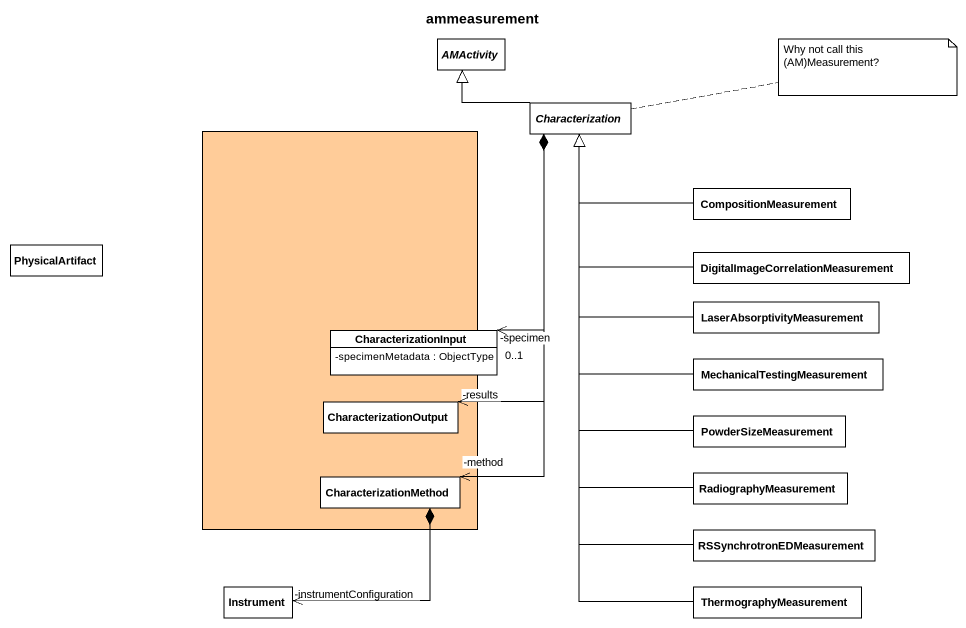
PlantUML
@startuml
title ammeasurement
hide circle
hide empty members
skinparam classAttributeIconSize 0
abstract class AMActivity
rectangle " " as rectangle1 #FFCC99 {
  class CharacterizationOutput
  class CharacterizationMethod
}
abstract class Characterization
class CompositionMeasurement
class PhysicalArtifact
class "DigitalImageCorrelationMeasurement" as DigitalImageCorrelationMeasu
class LaserAbsorptivityMeasurement
class CharacterizationInput {
  -specimenMetadata : ObjectType
}
class MechanicalTestingMeasurement
class PowderSizeMeasurement
class RadiographyMeasurement
class RSSynchrotronEDMeasurement
class Instrument
class ThermographyMeasurement
Characterization -left-|> AMActivity
Characterization *--> "-specimen\n0..1" CharacterizationInput
Characterization *--> "-results" CharacterizationOutput
Characterization *--> "-method" CharacterizationMethod
CompositionMeasurement -left-|> Characterization
DigitalImageCorrelationMeasu -up-|> Characterization
LaserAbsorptivityMeasurement -up-|> Characterization
MechanicalTestingMeasurement -up-|> Characterization
PowderSizeMeasurement -up-|> Characterization
CharacterizationMethod *--> "-instrumentConfiguration" Instrument
RadiographyMeasurement -up-|> Characterization
RSSynchrotronEDMeasurement -up-|> Characterization
ThermographyMeasurement -up-|> Characterization
note right of Characterization : Why not call this (AM)Measurement?
@enduml
